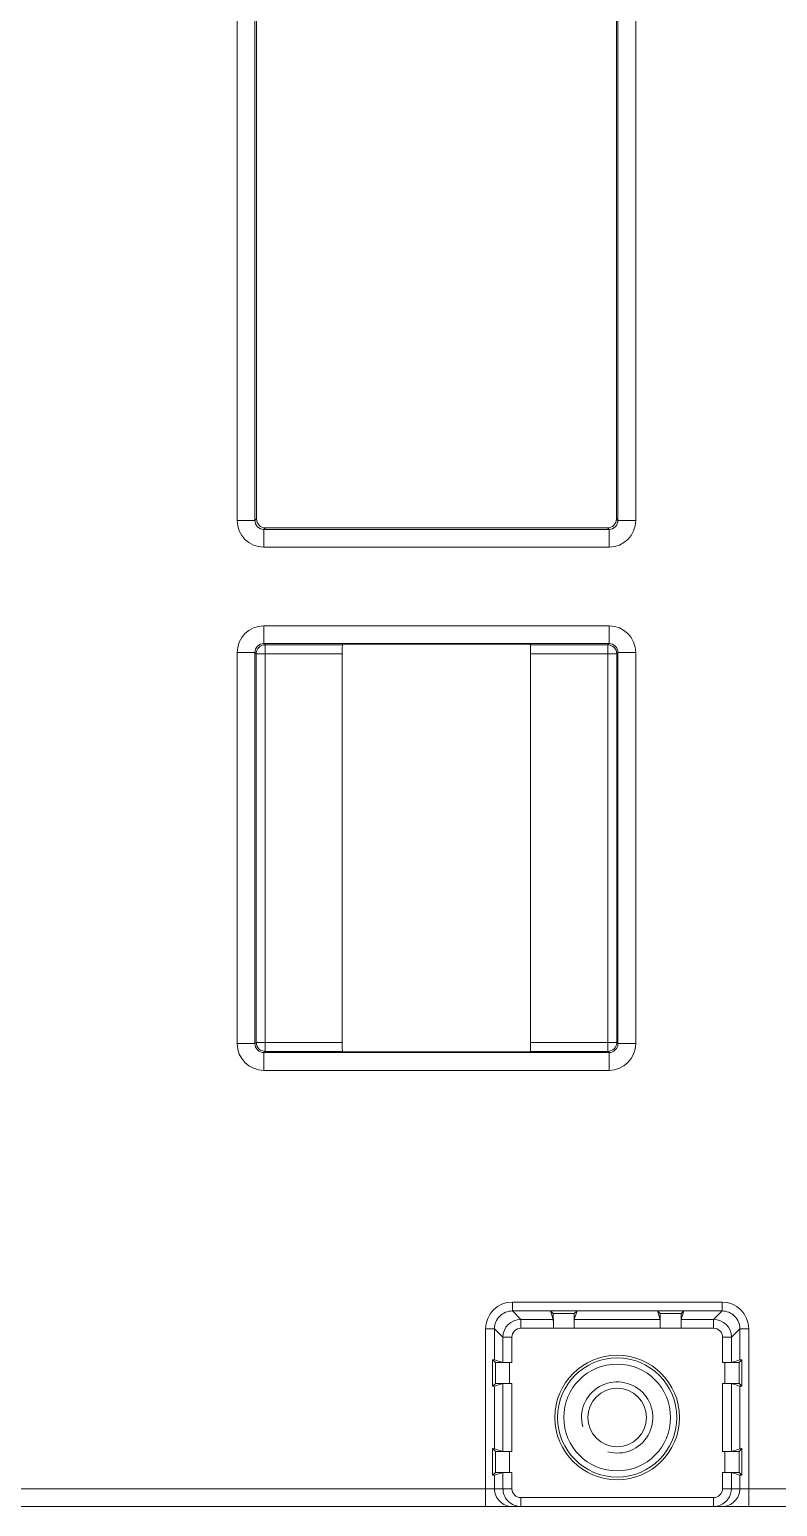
# Model space of a CAD drawing. Header units: millimetres. Extents: x 33157 to 59611, y -29750 to 1750.
# Drawn here: x 54995.7 to 55037.7, y -4078.1 to -3995.1 of the extents above; entities that cross this region are included whole.
import ezdxf

# ---------------------------------------------------------------- set-up
doc = ezdxf.new("R2010")
doc.units = ezdxf.units.MM
doc.layers.add('layer 1', color=7, linetype='Continuous', lineweight=18)

msp = doc.modelspace()

# ---------------------------------------------------------------- linework, layer by layer
at = {"layer": 'layer 1', "lineweight": 9}
for p, q in [((55007.37, -3967.867), (55007.37, -4022.7)), ((55008.37, -3967.867), (55008.37, -4022.7)), ((55008.456, -3967.953), (55008.456, -4022.614)), ((55028.667, -3967.953), (55028.667, -4022.614)), ((55028.753, -3967.867), (55028.753, -4022.7)), ((55029.753, -3967.867), (55029.753, -4022.7)), ((55008.87, -4023.2), (55008.87, -4024.2)), ((55028.253, -4023.2), (55028.253, -4024.2)), ((55008.87, -4028.617), (55008.87, -4029.617)), ((55028.253, -4028.617), (55028.253, -4029.617)), ((55007.37, -4030.117), (55007.37, -4052.1)), ((55008.37, -4030.117), (55008.37, -4052.1)), ((55008.438, -4030.185), (55008.438, -4052.032)), ((55008.938, -4029.685), (55008.938, -4052.532)), ((55013.274, -4030.185), (55013.274, -4052.032)), ((55023.848, -4030.185), (55023.848, -4052.032)), ((55028.184, -4029.685), (55028.184, -4052.532)), ((55028.684, -4030.185), (55028.684, -4052.032)), ((55028.753, -4030.117), (55028.753, -4052.1)), ((55029.753, -4030.117), (55029.753, -4052.1)), ((55008.87, -4052.6), (55008.87, -4053.6)), ((55028.253, -4052.6), (55028.253, -4053.6)), ((55022.824, -4066.621), (55022.824, -4067.121)), ((55034.599, -4066.621), (55034.599, -4067.121)), ((55023.296, -4067.593), (55023.296, -4068.093)), ((55034.127, -4067.593), (55034.127, -4068.093)), ((55021.324, -4068.121), (55021.324, -4078.109)), ((55021.824, -4068.121), (55021.824, -4069.863)), ((55022.296, -4068.593), (55022.296, -4070.02)), ((55022.796, -4068.593), (55022.796, -4070.024)), ((55034.627, -4068.593), (55034.627, -4070.024)), ((55035.127, -4068.593), (55035.127, -4070.02)), ((55035.599, -4068.121), (55035.599, -4069.863)), ((55036.098, -4068.121), (55036.098, -4078.109)), ((55021.713, -4069.86), (55021.713, -4071.357)), ((55021.87, -4070.017), (55021.87, -4071.2)), ((55022.67, -4070.024), (55022.67, -4071.193)), ((55034.752, -4070.024), (55034.752, -4071.193)), ((55035.552, -4070.017), (55035.552, -4071.2)), ((55035.71, -4069.86), (55035.71, -4071.357)), ((55021.824, -4071.354), (55021.824, -4074.863)), ((55022.296, -4071.197), (55022.296, -4075.02)), ((55022.796, -4071.193), (55022.796, -4075.024)), ((55034.627, -4071.193), (55034.627, -4075.024)), ((55035.127, -4071.197), (55035.127, -4075.02)), ((55035.599, -4071.354), (55035.599, -4074.863)), ((55021.713, -4074.86), (55021.713, -4076.357)), ((55021.87, -4075.017), (55021.87, -4076.2)), ((55022.67, -4075.024), (55022.67, -4076.193)), ((55034.752, -4075.024), (55034.752, -4076.193)), ((55035.552, -4075.017), (55035.552, -4076.2)), ((55035.71, -4074.86), (55035.71, -4076.357)), ((55021.824, -4076.354), (55021.824, -4077.109)), ((55022.296, -4076.197), (55022.296, -4077.109)), ((55022.796, -4076.193), (55022.796, -4077.109)), ((55034.627, -4076.193), (55034.627, -4077.109)), ((55035.127, -4076.197), (55035.127, -4077.109)), ((55035.599, -4076.354), (55035.599, -4077.109)), ((55023.296, -4077.609), (55023.296, -4078.109)), ((55034.127, -4077.609), (55034.127, -4078.109))]:
    msp.add_line(p, q, dxfattribs=at)
for points in [[(55007.37, -4022.7), (55007.37, -4022.7), (55008.37, -4022.7), (55008.37, -4022.7)], [(55007.37, -4022.7), (55007.37, -4023.528), (55008.042, -4024.2), (55008.87, -4024.2)], [(55008.456, -4022.614), (55008.456, -4022.614), (55008.37, -4022.7), (55008.37, -4022.7)], [(55008.456, -4022.614), (55008.456, -4022.89), (55008.679, -4023.114), (55008.956, -4023.114)], [(55028.167, -4023.114), (55028.443, -4023.114), (55028.667, -4022.89), (55028.667, -4022.614)], [(55028.253, -4024.2), (55029.081, -4024.2), (55029.753, -4023.528), (55029.753, -4022.7)], [(55028.667, -4022.614), (55028.667, -4022.614), (55028.753, -4022.7), (55028.753, -4022.7)], [(55029.753, -4022.7), (55029.753, -4022.7), (55028.753, -4022.7), (55028.753, -4022.7)], [(55028.253, -4023.2), (55028.253, -4023.2), (55008.87, -4023.2), (55008.87, -4023.2)], [(55028.167, -4023.114), (55028.167, -4023.114), (55008.956, -4023.114), (55008.956, -4023.114)], [(55008.956, -4023.114), (55008.956, -4023.114), (55008.87, -4023.2), (55008.87, -4023.2)], [(55028.167, -4023.114), (55028.167, -4023.114), (55028.253, -4023.2), (55028.253, -4023.2)], [(55028.253, -4024.2), (55028.253, -4024.2), (55008.87, -4024.2), (55008.87, -4024.2)], [(55008.87, -4028.617), (55008.042, -4028.617), (55007.37, -4029.289), (55007.37, -4030.117)], [(55008.87, -4028.617), (55008.87, -4028.617), (55028.253, -4028.617), (55028.253, -4028.617)], [(55029.753, -4030.117), (55029.753, -4029.289), (55029.081, -4028.617), (55028.253, -4028.617)], [(55008.87, -4029.617), (55008.87, -4029.617), (55028.253, -4029.617), (55028.253, -4029.617)], [(55008.938, -4029.685), (55008.938, -4029.685), (55008.87, -4029.617), (55008.87, -4029.617)], [(55028.253, -4029.617), (55028.253, -4029.617), (55028.184, -4029.685), (55028.184, -4029.685)], [(55007.37, -4030.117), (55007.37, -4030.117), (55008.37, -4030.117), (55008.37, -4030.117)], [(55008.438, -4030.185), (55008.438, -4030.185), (55008.37, -4030.117), (55008.37, -4030.117)], [(55008.438, -4030.185), (55008.438, -4030.185), (55013.274, -4030.185), (55013.274, -4030.185)], [(55008.441, -4030.132), (55008.439, -4030.15), (55008.438, -4030.167), (55008.438, -4030.185)], [(55008.585, -4029.832), (55008.506, -4029.91), (55008.453, -4030.022), (55008.441, -4030.132)], [(55008.938, -4029.685), (55008.811, -4029.685), (55008.675, -4029.742), (55008.585, -4029.832)], [(55013.279, -4029.685), (55013.279, -4029.685), (55008.938, -4029.685), (55008.938, -4029.685)], [(55013.309, -4029.655), (55013.309, -4029.655), (55023.813, -4029.655), (55023.813, -4029.655)], [(55013.279, -4029.685), (55013.276, -4029.688), (55013.274, -4029.911), (55013.274, -4030.185)], [(55013.279, -4029.685), (55013.279, -4029.685), (55013.309, -4029.655), (55013.309, -4029.655)], [(55023.844, -4029.685), (55023.844, -4029.685), (55023.813, -4029.655), (55023.813, -4029.655)], [(55028.184, -4029.685), (55028.184, -4029.685), (55023.844, -4029.685), (55023.844, -4029.685)], [(55028.684, -4030.185), (55028.684, -4030.185), (55023.848, -4030.185), (55023.848, -4030.185)], [(55023.848, -4030.185), (55023.848, -4029.911), (55023.846, -4029.688), (55023.844, -4029.685)], [(55028.238, -4029.688), (55028.22, -4029.686), (55028.202, -4029.685), (55028.184, -4029.685)], [(55028.538, -4029.832), (55028.46, -4029.753), (55028.348, -4029.7), (55028.238, -4029.688)], [(55028.684, -4030.185), (55028.684, -4030.058), (55028.628, -4029.922), (55028.538, -4029.832)], [(55028.753, -4030.117), (55028.753, -4030.117), (55028.684, -4030.185), (55028.684, -4030.185)], [(55029.753, -4030.117), (55029.753, -4030.117), (55028.753, -4030.117), (55028.753, -4030.117)], [(55008.438, -4052.032), (55008.438, -4052.032), (55008.37, -4052.1), (55008.37, -4052.1)], [(55008.438, -4052.032), (55008.438, -4052.032), (55013.274, -4052.032), (55013.274, -4052.032)], [(55008.438, -4052.032), (55008.438, -4052.159), (55008.494, -4052.295), (55008.585, -4052.385)], [(55013.274, -4052.032), (55013.274, -4052.306), (55013.276, -4052.529), (55013.279, -4052.532)], [(55023.848, -4052.032), (55023.848, -4052.032), (55028.684, -4052.032), (55028.684, -4052.032)], [(55023.844, -4052.532), (55023.846, -4052.529), (55023.848, -4052.306), (55023.848, -4052.032)], [(55028.682, -4052.085), (55028.683, -4052.067), (55028.684, -4052.05), (55028.684, -4052.032)], [(55028.684, -4052.032), (55028.684, -4052.032), (55028.753, -4052.1), (55028.753, -4052.1)], [(55007.37, -4052.1), (55007.37, -4052.1), (55008.37, -4052.1), (55008.37, -4052.1)], [(55007.37, -4052.1), (55007.37, -4052.928), (55008.042, -4053.6), (55008.87, -4053.6)], [(55008.585, -4052.385), (55008.663, -4052.464), (55008.774, -4052.517), (55008.885, -4052.529)], [(55028.253, -4052.6), (55028.253, -4052.6), (55008.87, -4052.6), (55008.87, -4052.6)], [(55008.938, -4052.532), (55008.938, -4052.532), (55008.87, -4052.6), (55008.87, -4052.6)], [(55008.885, -4052.529), (55008.902, -4052.531), (55008.92, -4052.532), (55008.938, -4052.532)], [(55008.938, -4052.532), (55008.938, -4052.532), (55013.279, -4052.532), (55013.279, -4052.532)], [(55013.309, -4052.562), (55013.309, -4052.562), (55023.813, -4052.562), (55023.813, -4052.562)], [(55013.279, -4052.532), (55013.279, -4052.532), (55013.309, -4052.562), (55013.309, -4052.562)], [(55023.844, -4052.532), (55023.844, -4052.532), (55023.813, -4052.562), (55023.813, -4052.562)], [(55023.844, -4052.532), (55023.844, -4052.532), (55028.184, -4052.532), (55028.184, -4052.532)], [(55028.184, -4052.532), (55028.312, -4052.532), (55028.448, -4052.475), (55028.538, -4052.385)], [(55028.184, -4052.532), (55028.184, -4052.532), (55028.253, -4052.6), (55028.253, -4052.6)], [(55028.253, -4053.6), (55029.081, -4053.6), (55029.753, -4052.928), (55029.753, -4052.1)], [(55028.538, -4052.385), (55028.616, -4052.307), (55028.67, -4052.195), (55028.682, -4052.085)], [(55029.753, -4052.1), (55029.753, -4052.1), (55028.753, -4052.1), (55028.753, -4052.1)], [(55028.253, -4053.6), (55028.253, -4053.6), (55008.87, -4053.6), (55008.87, -4053.6)], [(55022.824, -4066.621), (55021.996, -4066.621), (55021.324, -4067.293), (55021.324, -4068.121)], [(55034.599, -4066.621), (55034.599, -4066.621), (55022.824, -4066.621), (55022.824, -4066.621)], [(55036.098, -4068.121), (55036.098, -4067.293), (55035.427, -4066.621), (55034.599, -4066.621)], [(55023.296, -4067.593), (55022.744, -4067.593), (55022.296, -4068.041), (55022.296, -4068.593)], [(55024.966, -4067.121), (55024.966, -4067.121), (55022.824, -4067.121), (55022.824, -4067.121)], [(55023.296, -4067.593), (55023.296, -4067.593), (55022.824, -4067.121), (55022.824, -4067.121)], [(55025.123, -4067.593), (55025.123, -4067.593), (55023.296, -4067.593), (55023.296, -4067.593)], [(55026.458, -4067.112), (55026.458, -4067.112), (55024.965, -4067.112), (55024.965, -4067.112)], [(55024.966, -4067.113), (55024.966, -4067.113), (55024.965, -4067.112), (55024.965, -4067.112)], [(55025.12, -4067.267), (55025.12, -4067.267), (55024.966, -4067.117), (55024.966, -4067.117)], [(55024.966, -4067.121), (55024.966, -4067.121), (55025.123, -4067.593), (55025.123, -4067.593)], [(55026.302, -4067.267), (55026.302, -4067.267), (55025.12, -4067.267), (55025.12, -4067.267)], [(55031.123, -4067.593), (55031.123, -4067.593), (55026.3, -4067.593), (55026.3, -4067.593)], [(55026.457, -4067.121), (55026.457, -4067.121), (55026.3, -4067.593), (55026.3, -4067.593)], [(55026.302, -4067.267), (55026.302, -4067.267), (55026.458, -4067.112), (55026.458, -4067.112)], [(55030.966, -4067.121), (55030.966, -4067.121), (55026.457, -4067.121), (55026.457, -4067.121)], [(55032.458, -4067.112), (55032.458, -4067.112), (55030.965, -4067.112), (55030.965, -4067.112)], [(55030.966, -4067.113), (55030.966, -4067.113), (55030.965, -4067.112), (55030.965, -4067.112)], [(55031.12, -4067.267), (55031.12, -4067.267), (55030.966, -4067.117), (55030.966, -4067.117)], [(55030.966, -4067.121), (55030.966, -4067.121), (55031.123, -4067.593), (55031.123, -4067.593)], [(55032.302, -4067.267), (55032.302, -4067.267), (55031.12, -4067.267), (55031.12, -4067.267)], [(55034.127, -4067.593), (55034.127, -4067.593), (55032.3, -4067.593), (55032.3, -4067.593)], [(55032.457, -4067.121), (55032.457, -4067.121), (55032.3, -4067.593), (55032.3, -4067.593)], [(55032.302, -4067.267), (55032.302, -4067.267), (55032.458, -4067.112), (55032.458, -4067.112)], [(55034.599, -4067.121), (55034.599, -4067.121), (55032.457, -4067.121), (55032.457, -4067.121)], [(55034.127, -4067.593), (55034.127, -4067.593), (55034.599, -4067.121), (55034.599, -4067.121)], [(55035.127, -4068.593), (55035.126, -4068.041), (55034.679, -4067.593), (55034.127, -4067.593)], [(55021.324, -4068.121), (55021.324, -4068.121), (55021.824, -4068.121), (55021.824, -4068.121)], [(55022.296, -4068.593), (55022.296, -4068.593), (55021.824, -4068.121), (55021.824, -4068.121)], [(55022.796, -4068.593), (55022.796, -4068.593), (55022.296, -4068.593), (55022.296, -4068.593)], [(55025.127, -4068.08), (55025.127, -4068.08), (55023.296, -4068.093), (55023.296, -4068.093)], [(55032.295, -4068.08), (55032.295, -4068.08), (55025.127, -4068.08), (55025.127, -4068.08)], [(55034.127, -4068.093), (55034.127, -4068.093), (55032.295, -4068.08), (55032.295, -4068.08)], [(55034.627, -4068.593), (55034.627, -4068.593), (55035.127, -4068.593), (55035.127, -4068.593)], [(55035.127, -4068.593), (55035.127, -4068.593), (55035.599, -4068.121), (55035.599, -4068.121)], [(55036.098, -4068.121), (55036.098, -4068.121), (55035.599, -4068.121), (55035.599, -4068.121)], [(55021.87, -4070.017), (55021.87, -4070.017), (55021.713, -4069.86), (55021.713, -4069.86)], [(55021.824, -4069.863), (55021.821, -4069.862), (55021.782, -4069.861), (55021.713, -4069.86)], [(55021.824, -4069.863), (55021.824, -4069.863), (55022.296, -4070.02), (55022.296, -4070.02)], [(55021.87, -4070.017), (55021.874, -4070.021), (55022.231, -4070.024), (55022.67, -4070.024)], [(55022.296, -4070.02), (55022.303, -4070.022), (55022.525, -4070.024), (55022.796, -4070.024)], [(55022.796, -4070.024), (55022.796, -4070.024), (55022.67, -4070.024), (55022.67, -4070.024)], [(55034.627, -4070.024), (55034.627, -4070.024), (55034.752, -4070.024), (55034.752, -4070.024)], [(55035.599, -4069.863), (55035.599, -4069.863), (55035.127, -4070.02), (55035.127, -4070.02)], [(55035.552, -4070.017), (55035.552, -4070.017), (55035.71, -4069.86), (55035.71, -4069.86)], [(55035.71, -4069.86), (55035.64, -4069.861), (55035.601, -4069.862), (55035.599, -4069.863)], [(55021.87, -4071.2), (55021.87, -4071.2), (55021.713, -4071.357), (55021.713, -4071.357)], [(55021.713, -4071.357), (55021.782, -4071.356), (55021.821, -4071.355), (55021.824, -4071.354)], [(55021.824, -4071.354), (55021.824, -4071.354), (55022.296, -4071.197), (55022.296, -4071.197)], [(55022.796, -4071.193), (55022.796, -4071.193), (55022.67, -4071.193), (55022.67, -4071.193)], [(55034.627, -4071.193), (55034.627, -4071.193), (55034.752, -4071.193), (55034.752, -4071.193)], [(55035.127, -4071.197), (55035.119, -4071.195), (55034.898, -4071.193), (55034.627, -4071.193)], [(55035.552, -4071.2), (55035.549, -4071.196), (55035.192, -4071.193), (55034.752, -4071.193)], [(55035.599, -4071.354), (55035.599, -4071.354), (55035.127, -4071.197), (55035.127, -4071.197)], [(55035.552, -4071.2), (55035.552, -4071.2), (55035.71, -4071.357), (55035.71, -4071.357)], [(55035.599, -4071.354), (55035.601, -4071.355), (55035.64, -4071.356), (55035.71, -4071.357)], [(55021.87, -4075.017), (55021.87, -4075.017), (55021.713, -4074.86), (55021.713, -4074.86)], [(55021.824, -4074.863), (55021.821, -4074.862), (55021.782, -4074.861), (55021.713, -4074.86)], [(55021.824, -4074.863), (55021.824, -4074.863), (55022.296, -4075.02), (55022.296, -4075.02)], [(55021.87, -4075.017), (55021.874, -4075.021), (55022.231, -4075.024), (55022.67, -4075.024)], [(55022.296, -4075.02), (55022.303, -4075.022), (55022.525, -4075.024), (55022.796, -4075.024)], [(55022.796, -4075.024), (55022.796, -4075.024), (55022.67, -4075.024), (55022.67, -4075.024)], [(55034.627, -4075.024), (55034.627, -4075.024), (55034.752, -4075.024), (55034.752, -4075.024)], [(55035.599, -4074.863), (55035.599, -4074.863), (55035.127, -4075.02), (55035.127, -4075.02)], [(55035.552, -4075.017), (55035.552, -4075.017), (55035.71, -4074.86), (55035.71, -4074.86)], [(55035.71, -4074.86), (55035.64, -4074.861), (55035.601, -4074.862), (55035.599, -4074.863)], [(55021.87, -4076.2), (55021.87, -4076.2), (55021.713, -4076.357), (55021.713, -4076.357)], [(55021.713, -4076.357), (55021.782, -4076.356), (55021.821, -4076.355), (55021.824, -4076.354)], [(55021.824, -4076.354), (55021.824, -4076.354), (55022.296, -4076.197), (55022.296, -4076.197)], [(55022.796, -4076.193), (55022.796, -4076.193), (55022.67, -4076.193), (55022.67, -4076.193)], [(55034.627, -4076.193), (55034.627, -4076.193), (55034.752, -4076.193), (55034.752, -4076.193)], [(55035.127, -4076.197), (55035.119, -4076.195), (55034.898, -4076.193), (55034.627, -4076.193)], [(55035.552, -4076.2), (55035.549, -4076.196), (55035.192, -4076.193), (55034.752, -4076.193)], [(55035.599, -4076.354), (55035.599, -4076.354), (55035.127, -4076.197), (55035.127, -4076.197)], [(55035.552, -4076.2), (55035.552, -4076.2), (55035.71, -4076.357), (55035.71, -4076.357)], [(55035.599, -4076.354), (55035.601, -4076.355), (55035.64, -4076.356), (55035.71, -4076.357)], [(54989.627, -4077.109), (54989.627, -4077.109), (55022.796, -4077.109), (55022.796, -4077.109)], [(55021.824, -4077.109), (55021.824, -4077.374), (55021.929, -4077.628), (55022.117, -4077.816)], [(55022.296, -4077.108), (55022.296, -4077.357), (55022.389, -4077.597), (55022.556, -4077.781)], [(55022.556, -4077.781), (55022.599, -4077.828), (55022.647, -4077.872), (55022.698, -4077.91)], [(55022.796, -4077.109), (55022.796, -4077.385), (55023.02, -4077.609), (55023.296, -4077.609)], [(55023.296, -4077.609), (55023.296, -4077.609), (55034.127, -4077.609), (55034.127, -4077.609)], [(55034.127, -4077.609), (55034.403, -4077.609), (55034.627, -4077.385), (55034.627, -4077.109)], [(55034.627, -4077.109), (55034.627, -4077.109), (55067.796, -4077.109), (55067.796, -4077.109)], [(55034.799, -4077.849), (55034.846, -4077.806), (55034.89, -4077.758), (55034.928, -4077.707)], [(55034.928, -4077.707), (55035.054, -4077.538), (55035.127, -4077.319), (55035.127, -4077.109)], [(55035.306, -4077.816), (55035.493, -4077.628), (55035.599, -4077.374), (55035.599, -4077.109)], [(54809.212, -4078.109), (54809.212, -4078.109), (55095.211, -4078.109), (55095.211, -4078.109)], [(55022.117, -4077.816), (55022.304, -4078.003), (55022.559, -4078.108), (55022.824, -4078.109)], [(55022.698, -4077.91), (55022.866, -4078.036), (55023.086, -4078.108), (55023.296, -4078.109)], [(55034.127, -4078.109), (55034.375, -4078.108), (55034.615, -4078.016), (55034.799, -4077.849)], [(55034.599, -4078.109), (55034.864, -4078.108), (55035.118, -4078.003), (55035.306, -4077.816)]]:
    msp.add_open_spline(points, degree=3, dxfattribs=at)
for points, knots in [([(55008.37, -4022.7), (55008.37, -4022.832), (55008.423, -4022.96), (55008.516, -4023.053), (55008.61, -4023.147), (55008.737, -4023.2), (55008.87, -4023.2)], [0, 0, 0, 0, 178294.749311, 178294.749311, 178294.749311, 356589.498621, 356589.498621, 356589.498621, 356589.498621]), ([(55028.253, -4023.2), (55028.385, -4023.2), (55028.512, -4023.147), (55028.606, -4023.053), (55028.7, -4022.96), (55028.753, -4022.832), (55028.753, -4022.7)], [0, 0, 0, 0, 178357.28296, 178357.28296, 178357.28296, 356714.56592, 356714.56592, 356714.56592, 356714.56592]), ([(55008.87, -4029.617), (55008.737, -4029.617), (55008.61, -4029.67), (55008.516, -4029.764), (55008.423, -4029.857), (55008.37, -4029.985), (55008.37, -4030.117)], [0, 0, 0, 0, 178306.336959, 178306.336959, 178306.336959, 356612.673918, 356612.673918, 356612.673918, 356612.673918]), ([(55028.753, -4030.117), (55028.753, -4029.985), (55028.7, -4029.857), (55028.606, -4029.764), (55028.512, -4029.67), (55028.385, -4029.617), (55028.253, -4029.617)], [0, 0, 0, 0, 178368.870236, 178368.870236, 178368.870236, 356737.740471, 356737.740471, 356737.740471, 356737.740471]), ([(55008.37, -4052.1), (55008.37, -4052.232), (55008.423, -4052.36), (55008.516, -4052.453), (55008.61, -4052.547), (55008.737, -4052.6), (55008.87, -4052.6)], [0, 0, 0, 0, 178345.203607, 178345.203607, 178345.203607, 356690.407214, 356690.407214, 356690.407214, 356690.407214]), ([(55028.253, -4052.6), (55028.385, -4052.6), (55028.512, -4052.547), (55028.606, -4052.453), (55028.7, -4052.36), (55028.753, -4052.232), (55028.753, -4052.1)], [0, 0, 0, 0, 178407.735628, 178407.735628, 178407.735628, 356815.471256, 356815.471256, 356815.471256, 356815.471256]), ([(55022.824, -4067.121), (55022.559, -4067.121), (55022.304, -4067.226), (55022.117, -4067.414), (55021.929, -4067.601), (55021.824, -4067.856), (55021.824, -4068.121)], [0, 0, 0, 0, 178412.946777, 178412.946777, 178412.946777, 356825.893555, 356825.893555, 356825.893555, 356825.893555]), ([(55025.127, -4068.08), (55025.127, -4067.977), (55025.127, -4067.875), (55025.127, -4067.772), (55025.126, -4067.725), (55025.126, -4067.678), (55025.126, -4067.632), (55025.126, -4067.591), (55025.126, -4067.55), (55025.125, -4067.509), (55025.125, -4067.475), (55025.124, -4067.442), (55025.124, -4067.407), (55025.124, -4067.382), (55025.125, -4067.356), (55025.123, -4067.332), (55025.121, -4067.316), (55025.119, -4067.302), (55025.122, -4067.284), (55025.123, -4067.278), (55025.124, -4067.271), (55025.12, -4067.267)], [0, 0, 0, 0, 149251.656367, 149251.656367, 149251.656367, 298503.312735, 298503.312735, 298503.312735, 447754.969102, 447754.969102, 447754.969102, 597006.625469, 597006.625469, 597006.625469, 746258.281836, 746258.281836, 746258.281836, 895509.938204, 895509.938204, 895509.938204, 1044761.594571, 1044761.594571, 1044761.594571, 1044761.594571]), ([(55025.127, -4068.08), (55025.127, -4068.019), (55025.127, -4067.958), (55025.127, -4067.896), (55025.127, -4067.844), (55025.128, -4067.791), (55025.126, -4067.74), (55025.125, -4067.705), (55025.122, -4067.67), (55025.124, -4067.634), (55025.125, -4067.62), (55025.127, -4067.606), (55025.123, -4067.593)], [0, 0, 0, 0, 158211.645962, 158211.645962, 158211.645962, 316423.291923, 316423.291923, 316423.291923, 474634.937885, 474634.937885, 474634.937885, 632846.583847, 632846.583847, 632846.583847, 632846.583847]), ([(55026.302, -4067.267), (55026.298, -4067.271), (55026.3, -4067.278), (55026.301, -4067.284), (55026.304, -4067.302), (55026.301, -4067.316), (55026.3, -4067.332), (55026.297, -4067.356), (55026.298, -4067.382), (55026.299, -4067.407), (55026.299, -4067.442), (55026.298, -4067.475), (55026.297, -4067.509), (55026.297, -4067.55), (55026.297, -4067.591), (55026.297, -4067.632), (55026.296, -4067.678), (55026.296, -4067.725), (55026.296, -4067.772), (55026.296, -4067.875), (55026.295, -4067.977), (55026.295, -4068.08)], [0, 0, 0, 0, 149254.899363, 149254.899363, 149254.899363, 298509.798726, 298509.798726, 298509.798726, 447764.698089, 447764.698089, 447764.698089, 597019.597452, 597019.597452, 597019.597452, 746274.496814, 746274.496814, 746274.496814, 895529.396177, 895529.396177, 895529.396177, 1044784.29554, 1044784.29554, 1044784.29554, 1044784.29554]), ([(55026.295, -4068.08), (55026.295, -4068.019), (55026.296, -4067.958), (55026.296, -4067.896), (55026.296, -4067.844), (55026.295, -4067.791), (55026.297, -4067.74), (55026.298, -4067.705), (55026.301, -4067.67), (55026.298, -4067.634), (55026.297, -4067.62), (55026.295, -4067.606), (55026.3, -4067.593)], [0, 0, 0, 0, 158214.880986, 158214.880986, 158214.880986, 316429.761971, 316429.761971, 316429.761971, 474644.642957, 474644.642957, 474644.642957, 632859.523943, 632859.523943, 632859.523943, 632859.523943]), ([(55031.127, -4068.08), (55031.127, -4067.977), (55031.127, -4067.875), (55031.127, -4067.772), (55031.126, -4067.725), (55031.126, -4067.678), (55031.126, -4067.632), (55031.126, -4067.591), (55031.126, -4067.55), (55031.125, -4067.509), (55031.125, -4067.475), (55031.124, -4067.442), (55031.124, -4067.407), (55031.124, -4067.382), (55031.125, -4067.356), (55031.123, -4067.332), (55031.121, -4067.316), (55031.119, -4067.302), (55031.122, -4067.284), (55031.123, -4067.278), (55031.124, -4067.271), (55031.12, -4067.267)], [0, 0, 0, 0, 149267.326142, 149267.326142, 149267.326142, 298534.652285, 298534.652285, 298534.652285, 447801.978427, 447801.978427, 447801.978427, 597069.30457, 597069.30457, 597069.30457, 746336.630712, 746336.630712, 746336.630712, 895603.956854, 895603.956854, 895603.956854, 1044871.282997, 1044871.282997, 1044871.282997, 1044871.282997]), ([(55031.127, -4068.08), (55031.127, -4068.019), (55031.127, -4067.958), (55031.127, -4067.896), (55031.127, -4067.844), (55031.128, -4067.791), (55031.126, -4067.74), (55031.125, -4067.705), (55031.122, -4067.67), (55031.124, -4067.634), (55031.125, -4067.62), (55031.127, -4067.606), (55031.123, -4067.593)], [0, 0, 0, 0, 158228.222532, 158228.222532, 158228.222532, 316456.445063, 316456.445063, 316456.445063, 474684.667595, 474684.667595, 474684.667595, 632912.890127, 632912.890127, 632912.890127, 632912.890127]), ([(55032.302, -4067.267), (55032.298, -4067.271), (55032.3, -4067.278), (55032.301, -4067.284), (55032.304, -4067.302), (55032.301, -4067.316), (55032.3, -4067.332), (55032.297, -4067.356), (55032.298, -4067.382), (55032.299, -4067.407), (55032.299, -4067.442), (55032.298, -4067.475), (55032.297, -4067.509), (55032.297, -4067.55), (55032.297, -4067.591), (55032.297, -4067.632), (55032.296, -4067.678), (55032.296, -4067.725), (55032.296, -4067.772), (55032.296, -4067.875), (55032.295, -4067.977), (55032.295, -4068.08)], [0, 0, 0, 0, 149270.569142, 149270.569142, 149270.569142, 298541.138284, 298541.138284, 298541.138284, 447811.707426, 447811.707426, 447811.707426, 597082.276568, 597082.276568, 597082.276568, 746352.845709, 746352.845709, 746352.845709, 895623.414851, 895623.414851, 895623.414851, 1044893.983993, 1044893.983993, 1044893.983993, 1044893.983993]), ([(55032.295, -4068.08), (55032.295, -4068.019), (55032.296, -4067.958), (55032.296, -4067.896), (55032.296, -4067.844), (55032.295, -4067.791), (55032.297, -4067.74), (55032.298, -4067.705), (55032.301, -4067.67), (55032.298, -4067.634), (55032.297, -4067.62), (55032.295, -4067.606), (55032.3, -4067.593)], [0, 0, 0, 0, 158231.457557, 158231.457557, 158231.457557, 316462.915114, 316462.915114, 316462.915114, 474694.372671, 474694.372671, 474694.372671, 632925.830227, 632925.830227, 632925.830227, 632925.830227]), ([(55035.599, -4068.121), (55035.599, -4067.856), (55035.493, -4067.601), (55035.306, -4067.414), (55035.118, -4067.226), (55034.864, -4067.121), (55034.599, -4067.121)], [0, 0, 0, 0, 178453.916357, 178453.916357, 178453.916357, 356907.832714, 356907.832714, 356907.832714, 356907.832714]), ([(55023.296, -4068.093), (55023.163, -4068.093), (55023.036, -4068.146), (55022.942, -4068.239), (55022.849, -4068.333), (55022.796, -4068.46), (55022.796, -4068.593)], [0, 0, 0, 0, 178417.328516, 178417.328516, 178417.328516, 356834.657033, 356834.657033, 356834.657033, 356834.657033]), ([(55034.627, -4068.593), (55034.627, -4068.46), (55034.574, -4068.333), (55034.48, -4068.239), (55034.387, -4068.146), (55034.259, -4068.093), (55034.127, -4068.093)], [0, 0, 0, 0, 178453.215341, 178453.215341, 178453.215341, 356906.430683, 356906.430683, 356906.430683, 356906.430683]), ([(55032.211, -4073.109), (55032.211, -4071.176), (55030.644, -4069.609), (55028.711, -4069.609), (55026.778, -4069.608), (55025.211, -4071.175), (55025.211, -4073.108), (55025.211, -4075.041), (55026.778, -4076.608), (55028.711, -4076.608), (55030.644, -4076.609), (55032.211, -4075.042), (55032.211, -4073.109), (55032.211, -4073.109), (55032.211, -4073.109), (55032.211, -4073.109)], [0, 0, 0, 0, 158215.345428, 158215.345428, 158215.345428, 316430.690856, 316430.690856, 316430.690856, 474646.036284, 474646.036284, 474646.036284, 632861.381712, 632861.381712, 632861.381712, 632867.710326, 632867.710326, 632867.710326, 632867.710326]), ([(55032.061, -4073.109), (55032.061, -4071.258), (55030.561, -4069.759), (55028.711, -4069.759), (55026.861, -4069.758), (55025.361, -4071.258), (55025.361, -4073.108), (55025.361, -4074.959), (55026.861, -4076.458), (55028.711, -4076.458), (55030.561, -4076.459), (55032.061, -4074.959), (55032.061, -4073.109), (55032.061, -4073.109), (55032.061, -4073.109), (55032.061, -4073.109)], [0, 0, 0, 0, 158215.902593, 158215.902593, 158215.902593, 316431.805187, 316431.805187, 316431.805187, 474647.70778, 474647.70778, 474647.70778, 632863.610373, 632863.610373, 632863.610373, 632869.939009, 632869.939009, 632869.939009, 632869.939009]), ([(55031.711, -4073.109), (55031.711, -4071.452), (55030.368, -4070.109), (55028.711, -4070.109), (55027.054, -4070.108), (55025.711, -4071.452), (55025.711, -4073.108), (55025.711, -4074.765), (55027.054, -4076.108), (55028.711, -4076.108), (55030.368, -4076.109), (55031.711, -4074.765), (55031.711, -4073.109), (55031.711, -4073.109), (55031.711, -4073.109), (55031.711, -4073.109)], [0, 0, 0, 0, 158217.20269, 158217.20269, 158217.20269, 316434.40538, 316434.40538, 316434.40538, 474651.60807, 474651.60807, 474651.60807, 632868.81076, 632868.81076, 632868.81076, 632875.139449, 632875.139449, 632875.139449, 632875.139449]), ([(55034.725, -4070.024), (55034.829, -4070.024), (55034.933, -4070.024), (55035.037, -4070.024), (55035.085, -4070.024), (55035.132, -4070.023), (55035.18, -4070.023), (55035.222, -4070.023), (55035.264, -4070.023), (55035.306, -4070.022), (55035.34, -4070.022), (55035.374, -4070.021), (55035.409, -4070.021), (55035.435, -4070.022), (55035.462, -4070.022), (55035.487, -4070.02), (55035.502, -4070.019), (55035.517, -4070.016), (55035.535, -4070.019), (55035.542, -4070.02), (55035.548, -4070.021), (55035.552, -4070.017)], [0, 0, 0, 0, 149281.390031, 149281.390031, 149281.390031, 298562.780062, 298562.780062, 298562.780062, 447844.170093, 447844.170093, 447844.170093, 597125.560124, 597125.560124, 597125.560124, 746406.950155, 746406.950155, 746406.950155, 895688.340186, 895688.340186, 895688.340186, 1044969.730217, 1044969.730217, 1044969.730217, 1044969.730217]), ([(55034.725, -4070.024), (55034.776, -4070.024), (55034.827, -4070.024), (55034.878, -4070.024), (55034.921, -4070.024), (55034.964, -4070.024), (55035.007, -4070.023), (55035.036, -4070.022), (55035.064, -4070.02), (55035.094, -4070.022), (55035.105, -4070.022), (55035.116, -4070.024), (55035.127, -4070.02)], [0, 0, 0, 0, 158242.217514, 158242.217514, 158242.217514, 316484.435028, 316484.435028, 316484.435028, 474726.652541, 474726.652541, 474726.652541, 632968.870055, 632968.870055, 632968.870055, 632968.870055]), ([(55028.194, -4075.04), (55029.068, -4075.275), (55029.991, -4074.892), (55030.443, -4074.109), (55030.896, -4073.325), (55030.766, -4072.334), (55030.126, -4071.694), (55029.485, -4071.054), (55028.495, -4070.924), (55027.711, -4071.376), (55026.927, -4071.829), (55026.545, -4072.752), (55026.779, -4073.626)], [0, 0, 0, 0, 158226.006315, 158226.006315, 158226.006315, 316452.01263, 316452.01263, 316452.01263, 474678.018945, 474678.018945, 474678.018945, 632904.025259, 632904.025259, 632904.025259, 632904.025259]), ([(55022.698, -4071.193), (55022.594, -4071.193), (55022.489, -4071.193), (55022.385, -4071.193), (55022.338, -4071.193), (55022.29, -4071.194), (55022.243, -4071.194), (55022.201, -4071.194), (55022.159, -4071.194), (55022.117, -4071.195), (55022.083, -4071.195), (55022.048, -4071.196), (55022.013, -4071.196), (55021.987, -4071.195), (55021.961, -4071.195), (55021.936, -4071.197), (55021.92, -4071.198), (55021.905, -4071.201), (55021.888, -4071.198), (55021.881, -4071.197), (55021.874, -4071.196), (55021.87, -4071.2)], [0, 0, 0, 0, 149248.823075, 149248.823075, 149248.823075, 298497.646151, 298497.646151, 298497.646151, 447746.469226, 447746.469226, 447746.469226, 596995.292302, 596995.292302, 596995.292302, 746244.115377, 746244.115377, 746244.115377, 895492.938452, 895492.938452, 895492.938452, 1044741.761528, 1044741.761528, 1044741.761528, 1044741.761528]), ([(55022.698, -4071.193), (55022.647, -4071.193), (55022.596, -4071.193), (55022.545, -4071.193), (55022.501, -4071.193), (55022.458, -4071.193), (55022.415, -4071.194), (55022.387, -4071.195), (55022.358, -4071.197), (55022.329, -4071.195), (55022.318, -4071.195), (55022.307, -4071.193), (55022.296, -4071.197)], [0, 0, 0, 0, 158209.47153, 158209.47153, 158209.47153, 316418.943061, 316418.943061, 316418.943061, 474628.414591, 474628.414591, 474628.414591, 632837.886122, 632837.886122, 632837.886122, 632837.886122]), ([(55030.361, -4073.109), (55030.361, -4072.197), (55029.623, -4071.459), (55028.711, -4071.459), (55027.8, -4071.458), (55027.061, -4072.197), (55027.061, -4073.108), (55027.061, -4074.02), (55027.8, -4074.758), (55028.711, -4074.759), (55029.623, -4074.759), (55030.361, -4074.02), (55030.361, -4073.109), (55030.361, -4073.109), (55030.361, -4073.109), (55030.361, -4073.109)], [0, 0, 0, 0, 158222.217649, 158222.217649, 158222.217649, 316444.435298, 316444.435298, 316444.435298, 474666.652947, 474666.652947, 474666.652947, 632888.870596, 632888.870596, 632888.870596, 632895.199485, 632895.199485, 632895.199485, 632895.199485]), ([(55034.725, -4075.024), (55034.829, -4075.024), (55034.933, -4075.024), (55035.037, -4075.024), (55035.085, -4075.024), (55035.132, -4075.023), (55035.18, -4075.023), (55035.222, -4075.023), (55035.264, -4075.023), (55035.306, -4075.022), (55035.34, -4075.022), (55035.374, -4075.021), (55035.409, -4075.021), (55035.435, -4075.022), (55035.462, -4075.022), (55035.487, -4075.02), (55035.502, -4075.019), (55035.517, -4075.016), (55035.535, -4075.019), (55035.542, -4075.02), (55035.548, -4075.021), (55035.552, -4075.017)], [0, 0, 0, 0, 149288.209335, 149288.209335, 149288.209335, 298576.418669, 298576.418669, 298576.418669, 447864.628004, 447864.628004, 447864.628004, 597152.837338, 597152.837338, 597152.837338, 746441.046673, 746441.046673, 746441.046673, 895729.256007, 895729.256007, 895729.256007, 1045017.465342, 1045017.465342, 1045017.465342, 1045017.465342]), ([(55034.725, -4075.024), (55034.776, -4075.024), (55034.827, -4075.024), (55034.878, -4075.024), (55034.921, -4075.024), (55034.964, -4075.024), (55035.007, -4075.023), (55035.036, -4075.022), (55035.064, -4075.02), (55035.094, -4075.022), (55035.105, -4075.022), (55035.116, -4075.024), (55035.127, -4075.02)], [0, 0, 0, 0, 158249.827511, 158249.827511, 158249.827511, 316499.655021, 316499.655021, 316499.655021, 474749.482532, 474749.482532, 474749.482532, 632999.310043, 632999.310043, 632999.310043, 632999.310043]), ([(55022.698, -4076.193), (55022.594, -4076.193), (55022.489, -4076.193), (55022.385, -4076.193), (55022.338, -4076.193), (55022.29, -4076.194), (55022.243, -4076.194), (55022.201, -4076.194), (55022.159, -4076.194), (55022.117, -4076.195), (55022.083, -4076.195), (55022.048, -4076.196), (55022.013, -4076.196), (55021.987, -4076.195), (55021.961, -4076.195), (55021.936, -4076.197), (55021.92, -4076.198), (55021.905, -4076.201), (55021.888, -4076.198), (55021.881, -4076.197), (55021.874, -4076.196), (55021.87, -4076.2)], [0, 0, 0, 0, 149255.642691, 149255.642691, 149255.642691, 298511.285382, 298511.285382, 298511.285382, 447766.928073, 447766.928073, 447766.928073, 597022.570764, 597022.570764, 597022.570764, 746278.213456, 746278.213456, 746278.213456, 895533.856147, 895533.856147, 895533.856147, 1044789.498838, 1044789.498838, 1044789.498838, 1044789.498838]), ([(55022.698, -4076.193), (55022.647, -4076.193), (55022.596, -4076.193), (55022.545, -4076.193), (55022.501, -4076.193), (55022.458, -4076.193), (55022.415, -4076.194), (55022.387, -4076.195), (55022.358, -4076.197), (55022.329, -4076.195), (55022.318, -4076.195), (55022.307, -4076.193), (55022.296, -4076.197)], [0, 0, 0, 0, 158217.081859, 158217.081859, 158217.081859, 316434.163719, 316434.163719, 316434.163719, 474651.245578, 474651.245578, 474651.245578, 632868.327438, 632868.327438, 632868.327438, 632868.327438])]:
    msp.add_open_spline(points, degree=3, knots=knots, dxfattribs=at)

doc.saveas('drawing.dxf')
